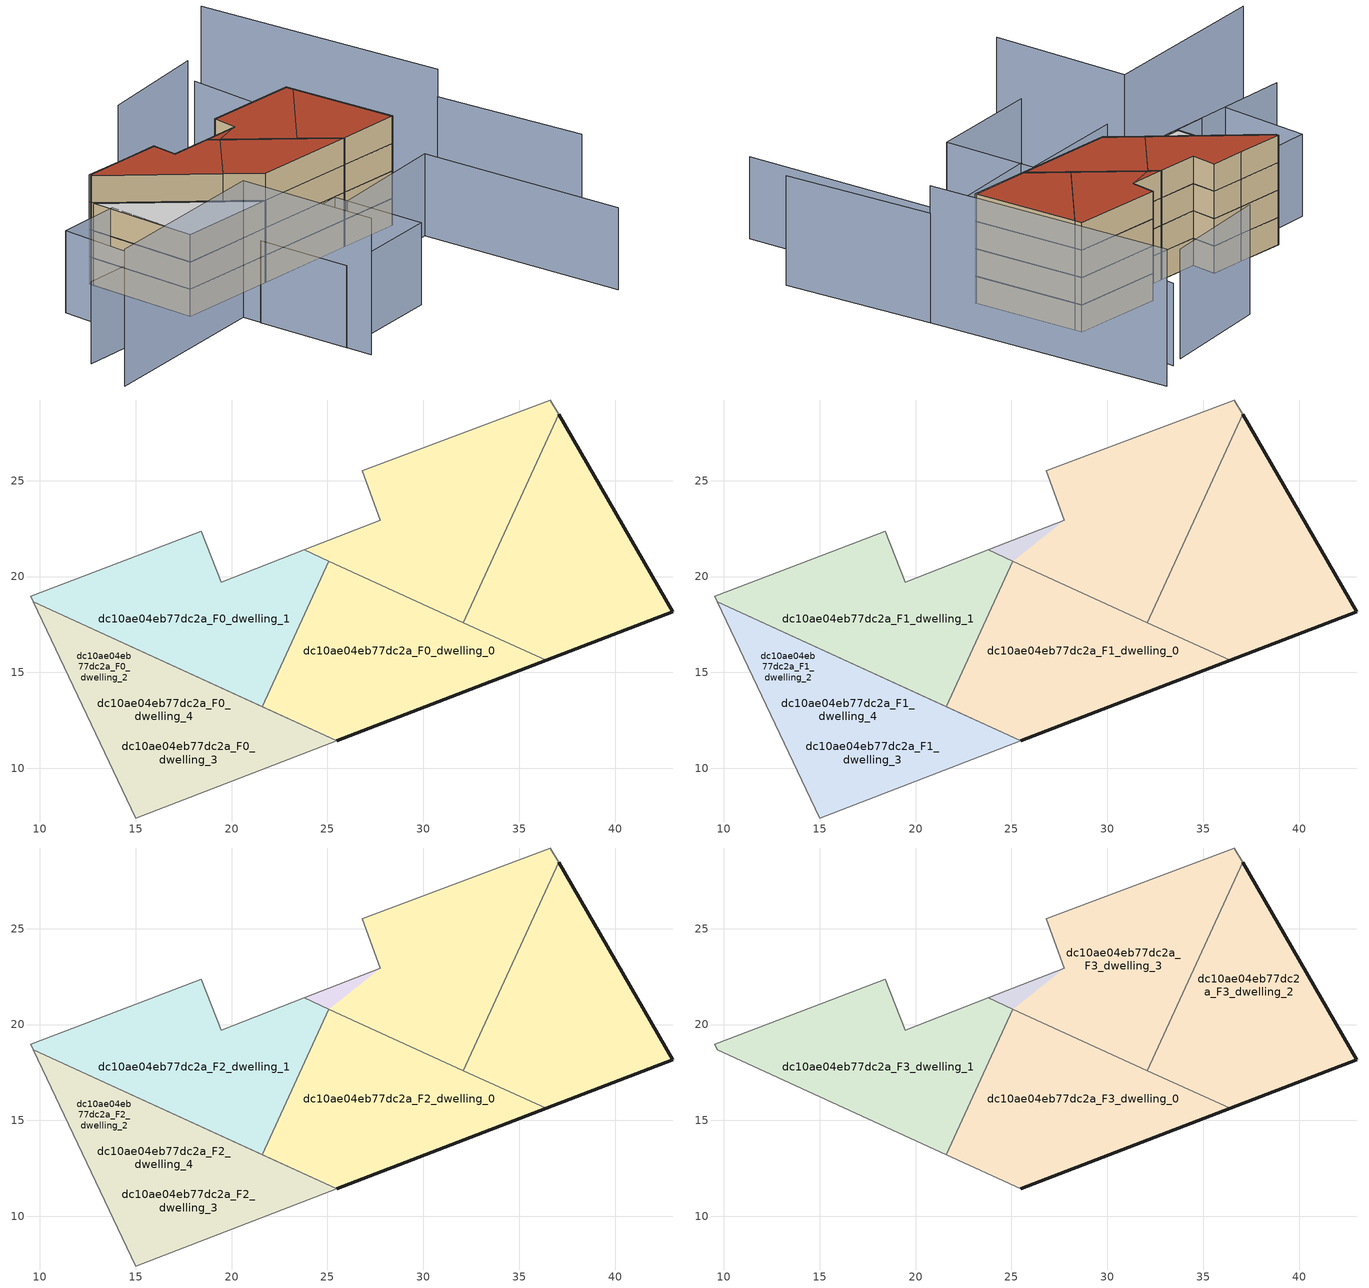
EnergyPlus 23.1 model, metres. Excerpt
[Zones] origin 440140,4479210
dc10ae04eb77dc2a_F0_dwelling_0
 floor ground (EU_floor_Construction): 36.39,15.63 25.08,20.81 21.61,13.22 25.49,11.44 z0; 42.99,18.17 37.05,28.45 32.09,17.6 36.39,15.63 z0
 wall outside (EU_wall_Construction): 37.05,28.45 42.99,18.17 36.39,15.63 z0:3
 wall to dc10ae04eb77dc2a_F0_dwelling_1 (EU_wall_Construction): 32.09,17.6 37.05,28.45 z0:3
 wall to dc10ae04eb77dc2a_F0_dwelling_2 (EU_wall_Construction): 36.39,15.63 32.09,17.6 z0:3
dc10ae04eb77dc2a_F0_dwelling_1
 floor ground (EU_floor_Construction): 32.09,17.6 37.05,28.45 36.62,29.2 26.82,25.52 27.74,22.93 25.08,20.81 z0; 36.39,15.63 25.08,20.81 21.61,13.22 25.49,11.44 z0; 21.61,13.22 25.08,20.81 23.79,21.39 19.47,19.71 18.43,22.35 14.68,20.94 9.54,18.96 9.68,18.67 z0; 27.74,22.93 23.79,21.39 25.08,20.81 z0
 wall adiabatic (EU_wall_Construction): 25.08,20.81 23.79,21.39 27.74,22.93 26.82,25.52 36.62,29.2 37.05,28.45 z0:3
 wall to dc10ae04eb77dc2a_F0_dwelling_2 (EU_wall_Construction): 32.09,17.6 25.08,20.81 z0:3
dc10ae04eb77dc2a_F0_dwelling_2
 floor ground (EU_floor_Construction): 36.39,15.63 25.08,20.81 21.61,13.22 25.49,11.44 z0; 42.99,18.17 37.05,28.45 32.09,17.6 36.39,15.63 z0; 32.09,17.6 37.05,28.45 36.62,29.2 26.82,25.52 27.74,22.93 25.08,20.81 z0; 27.74,22.93 23.79,21.39 25.08,20.81 z0; 25.49,11.44 9.68,18.67 15.02,7.42 z0
 wall outside (EU_wall_Construction): 36.39,15.63 25.49,11.44 z0:3
 wall adiabatic (EU_wall_Construction): 25.49,11.44 21.61,13.22 z0:3
 wall to dc10ae04eb77dc2a_F0_dwelling_3 (EU_wall_Construction): 21.61,13.22 25.08,20.81 z0:3
dc10ae04eb77dc2a_F0_dwelling_3
 floor ground (EU_floor_Construction): 32.09,17.6 37.05,28.45 36.62,29.2 26.82,25.52 27.74,22.93 23.79,21.39 z0; 21.61,13.22 25.08,20.81 23.79,21.39 19.47,19.71 18.43,22.35 14.68,20.94 9.54,18.96 9.68,18.67 z0; 25.49,11.44 9.68,18.67 15.02,7.42 z0
 wall adiabatic (EU_wall_Construction): 21.61,13.22 9.68,18.67 9.54,18.96 14.68,20.94 18.43,22.35 19.47,19.71 23.79,21.39 25.08,20.81 z0:3
dc10ae04eb77dc2a_F0_dwelling_4
 floor ground (EU_floor_Construction): 25.49,11.44 9.68,18.67 15.02,7.42 z0; 36.39,15.63 25.08,20.81 21.61,13.22 25.49,11.44 z0; 21.61,13.22 25.08,20.81 23.79,21.39 19.47,19.71 18.43,22.35 14.68,20.94 9.54,18.96 9.68,18.67 z0
 wall adiabatic (EU_wall_Construction): 25.49,11.44 15.02,7.42 9.68,18.67 25.49,11.44 z0:3
dc10ae04eb77dc2a_F1_dwelling_0
 floor to dc10ae04eb77dc2a_F0_dwelling_0 (EU_floor_Construction): 36.39,15.63 25.08,20.81 21.61,13.22 25.49,11.44 z3
 floor adiabatic (EU_floor_Construction): 42.99,18.17 37.05,28.45 32.09,17.6 36.39,15.63 z3
 wall outside (EU_wall_Construction): 37.05,28.45 42.99,18.17 36.39,15.63 z3:6
 wall to dc10ae04eb77dc2a_F1_dwelling_1 (EU_wall_Construction): 32.09,17.6 37.05,28.45 z3:6
 wall to dc10ae04eb77dc2a_F1_dwelling_2 (EU_wall_Construction): 36.39,15.63 32.09,17.6 z3:6
dc10ae04eb77dc2a_F1_dwelling_1
 floor to dc10ae04eb77dc2a_F0_dwelling_1 (EU_floor_Construction): 32.09,17.6 37.05,28.45 36.62,29.2 26.82,25.52 27.74,22.93 25.08,20.81 z3; 27.74,22.93 23.79,21.39 25.08,20.81 z3; 21.61,13.22 25.08,20.81 23.79,21.39 19.47,19.71 18.43,22.35 14.68,20.94 9.54,18.96 9.68,18.67 z3; 36.39,15.63 25.08,20.81 21.61,13.22 25.49,11.44 z3
 wall adiabatic (EU_wall_Construction): 25.08,20.81 23.79,21.39 27.74,22.93 26.82,25.52 36.62,29.2 37.05,28.45 z3:6
 wall to dc10ae04eb77dc2a_F1_dwelling_2 (EU_wall_Construction): 32.09,17.6 25.08,20.81 z3:6
dc10ae04eb77dc2a_F1_dwelling_2
 floor to dc10ae04eb77dc2a_F0_dwelling_2 (EU_floor_Construction): 36.39,15.63 25.08,20.81 21.61,13.22 25.49,11.44 z3; 42.99,18.17 37.05,28.45 32.09,17.6 36.39,15.63 z3; 27.74,22.93 23.79,21.39 25.08,20.81 z3
 floor adiabatic (EU_floor_Construction): 32.09,17.6 37.05,28.45 36.62,29.2 26.82,25.52 27.74,22.93 25.08,20.81 z3; 25.49,11.44 9.68,18.67 15.02,7.42 z3
 wall outside (EU_wall_Construction): 36.39,15.63 25.49,11.44 z3:6
 wall adiabatic (EU_wall_Construction): 25.49,11.44 21.61,13.22 z3:6
 wall to dc10ae04eb77dc2a_F1_dwelling_3 (EU_wall_Construction): 21.61,13.22 25.08,20.81 z3:6
dc10ae04eb77dc2a_F1_dwelling_3
 floor to dc10ae04eb77dc2a_F0_dwelling_3 (EU_floor_Construction): 32.09,17.6 37.05,28.45 36.62,29.2 26.82,25.52 27.74,22.93 23.79,21.39 z3; 21.61,13.22 25.08,20.81 23.79,21.39 19.47,19.71 18.43,22.35 14.68,20.94 9.54,18.96 9.68,18.67 z3; 25.49,11.44 9.68,18.67 15.02,7.42 z3
 wall adiabatic (EU_wall_Construction): 21.61,13.22 9.68,18.67 9.54,18.96 14.68,20.94 18.43,22.35 19.47,19.71 23.79,21.39 25.08,20.81 z3:6
dc10ae04eb77dc2a_F1_dwelling_4
 floor to dc10ae04eb77dc2a_F0_dwelling_4 (EU_floor_Construction): 25.49,11.44 9.68,18.67 15.02,7.42 z3; 36.39,15.63 25.08,20.81 21.61,13.22 25.49,11.44 z3; 21.61,13.22 25.08,20.81 23.79,21.39 19.47,19.71 18.43,22.35 14.68,20.94 9.54,18.96 9.68,18.67 z3
 wall adiabatic (EU_wall_Construction): 25.49,11.44 15.02,7.42 9.68,18.67 25.49,11.44 z3:6
dc10ae04eb77dc2a_F2_dwelling_0
 floor to dc10ae04eb77dc2a_F1_dwelling_0 (EU_floor_Construction): 36.39,15.63 25.08,20.81 21.61,13.22 25.49,11.44 z6
 floor adiabatic (EU_floor_Construction): 42.99,18.17 37.05,28.45 32.09,17.6 36.39,15.63 z6
 wall outside (EU_wall_Construction): 37.05,28.45 42.99,18.17 36.39,15.63 z6:9
 wall to dc10ae04eb77dc2a_F2_dwelling_1 (EU_wall_Construction): 32.09,17.6 37.05,28.45 z6:9
 wall to dc10ae04eb77dc2a_F2_dwelling_2 (EU_wall_Construction): 36.39,15.63 32.09,17.6 z6:9
dc10ae04eb77dc2a_F2_dwelling_1
 floor to dc10ae04eb77dc2a_F1_dwelling_1 (EU_floor_Construction): 32.09,17.6 37.05,28.45 36.62,29.2 26.82,25.52 27.74,22.93 25.08,20.81 z6; 27.74,22.93 23.79,21.39 25.08,20.81 z6; 21.61,13.22 25.08,20.81 23.79,21.39 19.47,19.71 18.43,22.35 14.68,20.94 9.54,18.96 9.68,18.67 z6; 36.39,15.63 25.08,20.81 21.61,13.22 25.49,11.44 z6
 wall adiabatic (EU_wall_Construction): 25.08,20.81 23.79,21.39 27.74,22.93 26.82,25.52 36.62,29.2 37.05,28.45 z6:9
 wall to dc10ae04eb77dc2a_F2_dwelling_2 (EU_wall_Construction): 32.09,17.6 25.08,20.81 z6:9
dc10ae04eb77dc2a_F2_dwelling_2
 floor to dc10ae04eb77dc2a_F1_dwelling_2 (EU_floor_Construction): 36.39,15.63 25.08,20.81 21.61,13.22 25.49,11.44 z6; 42.99,18.17 37.05,28.45 32.09,17.6 36.39,15.63 z6; 27.74,22.93 23.79,21.39 25.08,20.81 z6
 floor adiabatic (EU_floor_Construction): 32.09,17.6 37.05,28.45 36.62,29.2 26.82,25.52 27.74,22.93 25.08,20.81 z6; 25.49,11.44 9.68,18.67 15.02,7.42 z6
 wall outside (EU_wall_Construction): 36.39,15.63 25.49,11.44 z6:9
 wall adiabatic (EU_wall_Construction): 25.49,11.44 21.61,13.22 z6:9
 wall to dc10ae04eb77dc2a_F2_dwelling_3 (EU_wall_Construction): 21.61,13.22 25.08,20.81 z6:9
 ceiling adiabatic (EU_floor_Construction): 25.49,11.44 15.02,7.42 9.68,18.67 z9
dc10ae04eb77dc2a_F2_dwelling_3
 floor to dc10ae04eb77dc2a_F1_dwelling_3 (EU_floor_Construction): 32.09,17.6 37.05,28.45 36.62,29.2 26.82,25.52 27.74,22.93 23.79,21.39 z6; 21.61,13.22 25.08,20.81 23.79,21.39 19.47,19.71 18.43,22.35 14.68,20.94 9.54,18.96 9.68,18.67 z6; 25.49,11.44 9.68,18.67 15.02,7.42 z6
 wall adiabatic (EU_wall_Construction): 21.61,13.22 9.68,18.67 9.54,18.96 14.68,20.94 18.43,22.35 19.47,19.71 23.79,21.39 25.08,20.81 z6:9
 ceiling adiabatic (EU_floor_Construction): 25.49,11.44 15.02,7.42 9.68,18.67 z9
dc10ae04eb77dc2a_F2_dwelling_4
 floor to dc10ae04eb77dc2a_F1_dwelling_4 (EU_floor_Construction): 25.49,11.44 9.68,18.67 15.02,7.42 z6; 36.39,15.63 25.08,20.81 21.61,13.22 25.49,11.44 z6; 21.61,13.22 25.08,20.81 23.79,21.39 19.47,19.71 18.43,22.35 14.68,20.94 9.54,18.96 9.68,18.67 z6
 wall adiabatic (EU_wall_Construction): 25.49,11.44 15.02,7.42 9.68,18.67 25.49,11.44 z6:9
 ceiling adiabatic (EU_roof_Construction): 25.49,11.44 15.02,7.42 9.68,18.67 z9; 36.39,15.63 25.49,11.44 21.61,13.22 25.08,20.81 z9; 25.08,20.81 21.61,13.22 9.68,18.67 9.54,18.96 14.68,20.94 18.43,22.35 19.47,19.71 23.79,21.39 z9
dc10ae04eb77dc2a_F3_dwelling_0
 floor to dc10ae04eb77dc2a_F2_dwelling_0 (EU_floor_Construction): 36.39,15.63 25.08,20.81 21.61,13.22 25.49,11.44 z9
 floor adiabatic (EU_floor_Construction): 42.99,18.17 37.05,28.45 32.09,17.6 36.39,15.63 z9
 wall outside (EU_wall_Construction): 37.05,28.45 42.99,18.17 36.39,15.63 z9:12
 wall to dc10ae04eb77dc2a_F3_dwelling_1 (EU_wall_Construction): 32.09,17.6 37.05,28.45 z9:12
 wall to dc10ae04eb77dc2a_F3_dwelling_2 (EU_wall_Construction): 36.39,15.63 32.09,17.6 z9:12
 roof outside (EU_roof_Construction): 36.39,15.63 25.49,11.44 21.61,13.22 25.08,20.81 z12; 37.05,28.45 42.99,18.17 36.39,15.63 32.09,17.6 z12
dc10ae04eb77dc2a_F3_dwelling_1
 floor to dc10ae04eb77dc2a_F2_dwelling_1 (EU_floor_Construction): 32.09,17.6 37.05,28.45 36.62,29.2 26.82,25.52 27.74,22.93 25.08,20.81 z9; 27.74,22.93 23.79,21.39 25.08,20.81 z9; 21.61,13.22 25.08,20.81 23.79,21.39 19.47,19.71 18.43,22.35 14.68,20.94 9.54,18.96 9.68,18.67 z9; 36.39,15.63 25.08,20.81 21.61,13.22 25.49,11.44 z9
 wall adiabatic (EU_wall_Construction): 25.08,20.81 23.79,21.39 27.74,22.93 26.82,25.52 36.62,29.2 37.05,28.45 z9:12
 wall to dc10ae04eb77dc2a_F3_dwelling_2 (EU_wall_Construction): 32.09,17.6 25.08,20.81 z9:12
 roof outside (EU_roof_Construction): 36.39,15.63 25.49,11.44 21.61,13.22 25.08,20.81 z12; 36.62,29.2 37.05,28.45 32.09,17.6 25.08,20.81 27.74,22.93 26.82,25.52 z12; 25.08,20.81 21.61,13.22 9.68,18.67 9.54,18.96 14.68,20.94 18.43,22.35 19.47,19.71 23.79,21.39 z12; 27.74,22.93 25.08,20.81 23.79,21.39 z12
dc10ae04eb77dc2a_F3_dwelling_2
 floor to dc10ae04eb77dc2a_F2_dwelling_2 (EU_floor_Construction): 36.39,15.63 25.08,20.81 21.61,13.22 25.49,11.44 z9; 42.99,18.17 37.05,28.45 32.09,17.6 36.39,15.63 z9; 27.74,22.93 23.79,21.39 25.08,20.81 z9
 floor adiabatic (EU_floor_Construction): 32.09,17.6 37.05,28.45 36.62,29.2 26.82,25.52 27.74,22.93 25.08,20.81 z9
 wall outside (EU_wall_Construction): 36.39,15.63 25.49,11.44 z9:12
 wall adiabatic (EU_wall_Construction): 25.49,11.44 21.61,13.22 z9:12
 wall to dc10ae04eb77dc2a_F3_dwelling_3 (EU_wall_Construction): 21.61,13.22 25.08,20.81 z9:12
 roof outside (EU_roof_Construction): 36.39,15.63 25.49,11.44 21.61,13.22 25.08,20.81 z12; 37.05,28.45 42.99,18.17 36.39,15.63 32.09,17.6 z12; 36.62,29.2 37.05,28.45 32.09,17.6 25.08,20.81 27.74,22.93 26.82,25.52 z12; 27.74,22.93 25.08,20.81 23.79,21.39 z12
dc10ae04eb77dc2a_F3_dwelling_3
 floor to dc10ae04eb77dc2a_F2_dwelling_3 (EU_floor_Construction): 32.09,17.6 37.05,28.45 36.62,29.2 26.82,25.52 27.74,22.93 23.79,21.39 z9; 21.61,13.22 25.08,20.81 23.79,21.39 19.47,19.71 18.43,22.35 14.68,20.94 9.54,18.96 9.68,18.67 z9
 wall adiabatic (EU_wall_Construction): 21.61,13.22 9.68,18.67 9.54,18.96 14.68,20.94 18.43,22.35 19.47,19.71 23.79,21.39 25.08,20.81 z9:12
 roof outside (EU_roof_Construction): 25.08,20.81 21.61,13.22 9.68,18.67 9.54,18.96 14.68,20.94 18.43,22.35 19.47,19.71 23.79,21.39 z12; 36.62,29.2 37.05,28.45 32.09,17.6 23.79,21.39 27.74,22.93 26.82,25.52 z12
shading: 1.69,-4.66 19.7,4.94 / 19.7,4.94 27.09,-8.92 / 49.12,20.33 34.84,44.6 z0:15; 32.04,40.47 41.19,17.97 / 41.19,17.97 1.08,1.67 / 32.51,7.58 44.71,14.47 / 44.71,14.47 56.2,-5.88 / 8.36,4.54 4.34,13.87 / 4.34,13.87 10.99,16.75 / 10.99,16.75 15.02,7.42 / 15.02,7.42 8.36,4.54 / 36.97,-0.26 25.65,-6.31 / 25.65,-6.31 20.67,3.01 / 20.67,3.01 31.99,9.05 / 31.99,9.05 36.97,-0.26 z0:9; 57.94,5.76 49.12,20.33 / 30.67,39.33 19.66,32.75 z0:12
[Building]
EU S2 Campaign: North Axis=0; Terrain=City; Solar Distribution=FullExterior
[Site:Location]
Madrid: Latitude=40.5; Longitude=-3.5; Time Zone=1; Elevation=609
[SizingPeriod:WeatherFileDays]
AnnualSizingPeriod: Begin Month=1; Begin Day of Month=1; End Month=12; End Day of Month=31; Day of Week for Start Day=Monday; Use Weather File Daylight Saving Period=No; Use Weather File Rain and Snow Indicators=No
[MATERIAL]
EU_InternalMass_Material: Roughness=MediumRough; Thickness=0.1; Conductivity=1; Density=1800; Specific Heat=900; Thermal Absorptance=0.9; Solar Absorptance=0.7; Visible Absorptance=0.7
[MATERIAL:NOMASS] Roughness=MediumRough; Thermal Absorptance=0.9; Solar Absorptance=0.7; Visible Absorptance=0.7
Name | Thermal Resistance
EU_wall_NoMass | 1.60022
EU_roof_NoMass | 1.57597
EU_floor_NoMass | 0.470652
[CONSTRUCTION]
EU_wall_Construction: EU_wall_NoMass
EU_roof_Construction: EU_roof_NoMass
EU_floor_Construction: EU_floor_NoMass
EU_InternalMass_Construction: EU_InternalMass_Material
[ZONE] Type=1; Multiplier=1; Ceiling Height=autocalculate; Floor Area=autocalculate; Part of Total Floor Area=Yes
Name | Volume
dc10ae04eb77dc2a_F0_dwelling_0; dc10ae04eb77dc2a_F1_dwelling_0; dc10ae04eb77dc2a_F2_dwelling_0; dc10ae04eb77dc2a_F3_dwelling_0 | 418.206
dc10ae04eb77dc2a_F0_dwelling_1 | 627.325
dc10ae04eb77dc2a_F1_dwelling_1; dc10ae04eb77dc2a_F2_dwelling_1; dc10ae04eb77dc2a_F3_dwelling_1 | 627.326
dc10ae04eb77dc2a_F0_dwelling_2; dc10ae04eb77dc2a_F1_dwelling_2; dc10ae04eb77dc2a_F2_dwelling_2 | 836.458
dc10ae04eb77dc2a_F3_dwelling_2 | 627.315
dc10ae04eb77dc2a_F0_dwelling_3; dc10ae04eb77dc2a_F1_dwelling_3; dc10ae04eb77dc2a_F2_dwelling_3 | 627.368
dc10ae04eb77dc2a_F3_dwelling_3 | 418.225
dc10ae04eb77dc2a_F0_dwelling_4; dc10ae04eb77dc2a_F1_dwelling_4; dc10ae04eb77dc2a_F2_dwelling_4 | 627.351
[INTERNALMASS] Construction=EU_InternalMass_Construction
Name | Zone or ZoneList | Surface Area
dc10ae04eb77dc2a_F0_dwelling_0_EU_InternalMass | dc10ae04eb77dc2a_F0_dwelling_0 | 69.7024
dc10ae04eb77dc2a_F0_dwelling_1_EU_InternalMass | dc10ae04eb77dc2a_F0_dwelling_1 | 69.7069
dc10ae04eb77dc2a_F0_dwelling_2_EU_InternalMass | dc10ae04eb77dc2a_F0_dwelling_2 | 69.7051
dc10ae04eb77dc2a_F0_dwelling_3_EU_InternalMass | dc10ae04eb77dc2a_F0_dwelling_3 | 69.7026
dc10ae04eb77dc2a_F0_dwelling_4_EU_InternalMass | dc10ae04eb77dc2a_F0_dwelling_4 | 69.7143
dc10ae04eb77dc2a_F1_dwelling_0_EU_InternalMass | dc10ae04eb77dc2a_F1_dwelling_0 | 69.7024
dc10ae04eb77dc2a_F1_dwelling_1_EU_InternalMass | dc10ae04eb77dc2a_F1_dwelling_1 | 69.7069
dc10ae04eb77dc2a_F1_dwelling_2_EU_InternalMass | dc10ae04eb77dc2a_F1_dwelling_2 | 69.7051
dc10ae04eb77dc2a_F1_dwelling_3_EU_InternalMass | dc10ae04eb77dc2a_F1_dwelling_3 | 69.7026
dc10ae04eb77dc2a_F1_dwelling_4_EU_InternalMass | dc10ae04eb77dc2a_F1_dwelling_4 | 69.7143
dc10ae04eb77dc2a_F2_dwelling_0_EU_InternalMass | dc10ae04eb77dc2a_F2_dwelling_0 | 69.7024
dc10ae04eb77dc2a_F2_dwelling_1_EU_InternalMass | dc10ae04eb77dc2a_F2_dwelling_1 | 69.7069
dc10ae04eb77dc2a_F2_dwelling_2_EU_InternalMass | dc10ae04eb77dc2a_F2_dwelling_2 | 69.7051
dc10ae04eb77dc2a_F2_dwelling_3_EU_InternalMass | dc10ae04eb77dc2a_F2_dwelling_3 | 69.7026
dc10ae04eb77dc2a_F2_dwelling_4_EU_InternalMass | dc10ae04eb77dc2a_F2_dwelling_4 | 69.7143
dc10ae04eb77dc2a_F3_dwelling_0_EU_InternalMass | dc10ae04eb77dc2a_F3_dwelling_0 | 87.1393
dc10ae04eb77dc2a_F3_dwelling_1_EU_InternalMass | dc10ae04eb77dc2a_F3_dwelling_1 | 87.129
dc10ae04eb77dc2a_F3_dwelling_2_EU_InternalMass | dc10ae04eb77dc2a_F3_dwelling_2 | 87.1289
dc10ae04eb77dc2a_F3_dwelling_3_EU_InternalMass | dc10ae04eb77dc2a_F3_dwelling_3 | 87.1365
[OTHEREQUIPMENT] Fuel Type=Electricity; Design Level Calculation Method=Watts/Area; Power per Zone Floor Area=1; Fraction Latent=0; Fraction Radiant=0; Fraction Lost=0; Carbon Dioxide Generation Rate=0; EndUse Subcategory=EU_Step8_InternalGains
Name | Zone or ZoneList or Space or SpaceList | Schedule
EU_Step8_InternalGain_dc10ae04eb77dc2a_F0_dwelling_0_f000 | dc10ae04eb77dc2a_F0_dwelling_0 | EU_Step8_GainSchedule_dc10ae04eb77dc2a_F0_dwelling_0_f000
EU_Step8_InternalGain_dc10ae04eb77dc2a_F0_dwelling_1_f000 | dc10ae04eb77dc2a_F0_dwelling_1 | EU_Step8_GainSchedule_dc10ae04eb77dc2a_F0_dwelling_1_f000
EU_Step8_InternalGain_dc10ae04eb77dc2a_F0_dwelling_2_f000 | dc10ae04eb77dc2a_F0_dwelling_2 | EU_Step8_GainSchedule_dc10ae04eb77dc2a_F0_dwelling_2_f000
EU_Step8_InternalGain_dc10ae04eb77dc2a_F0_dwelling_3_f000 | dc10ae04eb77dc2a_F0_dwelling_3 | EU_Step8_GainSchedule_dc10ae04eb77dc2a_F0_dwelling_3_f000
EU_Step8_InternalGain_dc10ae04eb77dc2a_F0_dwelling_4_f000 | dc10ae04eb77dc2a_F0_dwelling_4 | EU_Step8_GainSchedule_dc10ae04eb77dc2a_F0_dwelling_4_f000
EU_Step8_InternalGain_dc10ae04eb77dc2a_F1_dwelling_0_f000 | dc10ae04eb77dc2a_F1_dwelling_0 | EU_Step8_GainSchedule_dc10ae04eb77dc2a_F1_dwelling_0_f000
EU_Step8_InternalGain_dc10ae04eb77dc2a_F1_dwelling_1_f000 | dc10ae04eb77dc2a_F1_dwelling_1 | EU_Step8_GainSchedule_dc10ae04eb77dc2a_F1_dwelling_1_f000
EU_Step8_InternalGain_dc10ae04eb77dc2a_F1_dwelling_2_f000 | dc10ae04eb77dc2a_F1_dwelling_2 | EU_Step8_GainSchedule_dc10ae04eb77dc2a_F1_dwelling_2_f000
EU_Step8_InternalGain_dc10ae04eb77dc2a_F1_dwelling_3_f000 | dc10ae04eb77dc2a_F1_dwelling_3 | EU_Step8_GainSchedule_dc10ae04eb77dc2a_F1_dwelling_3_f000
EU_Step8_InternalGain_dc10ae04eb77dc2a_F1_dwelling_4_f000 | dc10ae04eb77dc2a_F1_dwelling_4 | EU_Step8_GainSchedule_dc10ae04eb77dc2a_F1_dwelling_4_f000
EU_Step8_InternalGain_dc10ae04eb77dc2a_F2_dwelling_0_f000 | dc10ae04eb77dc2a_F2_dwelling_0 | EU_Step8_GainSchedule_dc10ae04eb77dc2a_F2_dwelling_0_f000
EU_Step8_InternalGain_dc10ae04eb77dc2a_F2_dwelling_1_f000 | dc10ae04eb77dc2a_F2_dwelling_1 | EU_Step8_GainSchedule_dc10ae04eb77dc2a_F2_dwelling_1_f000
EU_Step8_InternalGain_dc10ae04eb77dc2a_F2_dwelling_2_f000 | dc10ae04eb77dc2a_F2_dwelling_2 | EU_Step8_GainSchedule_dc10ae04eb77dc2a_F2_dwelling_2_f000
EU_Step8_InternalGain_dc10ae04eb77dc2a_F2_dwelling_3_f000 | dc10ae04eb77dc2a_F2_dwelling_3 | EU_Step8_GainSchedule_dc10ae04eb77dc2a_F2_dwelling_3_f000
EU_Step8_InternalGain_dc10ae04eb77dc2a_F2_dwelling_4_f000 | dc10ae04eb77dc2a_F2_dwelling_4 | EU_Step8_GainSchedule_dc10ae04eb77dc2a_F2_dwelling_4_f000
EU_Step8_InternalGain_dc10ae04eb77dc2a_F3_dwelling_0_f000 | dc10ae04eb77dc2a_F3_dwelling_0 | EU_Step8_GainSchedule_dc10ae04eb77dc2a_F3_dwelling_0_f000
EU_Step8_InternalGain_dc10ae04eb77dc2a_F3_dwelling_1_f000 | dc10ae04eb77dc2a_F3_dwelling_1 | EU_Step8_GainSchedule_dc10ae04eb77dc2a_F3_dwelling_1_f000
EU_Step8_InternalGain_dc10ae04eb77dc2a_F3_dwelling_2_f000 | dc10ae04eb77dc2a_F3_dwelling_2 | EU_Step8_GainSchedule_dc10ae04eb77dc2a_F3_dwelling_2_f000
EU_Step8_InternalGain_dc10ae04eb77dc2a_F3_dwelling_3_f000 | dc10ae04eb77dc2a_F3_dwelling_3 | EU_Step8_GainSchedule_dc10ae04eb77dc2a_F3_dwelling_3_f000
[ZONEVENTILATION:DESIGNFLOWRATE] Schedule=EU_AlwaysOn; Design Flow Rate Calculation Method=AirChanges/Hour; Air Changes per Hour=0.480704; Ventilation Type=Natural; Fan Pressure Rise=0; Fan Total Efficiency=1; Constant Term Coefficient=1; Temperature Term Coefficient=0; Velocity Term Coefficient=0; Velocity Squared Term Coefficient=0; Minimum Indoor Temperature=-100; Maximum Indoor Temperature=100; Delta Temperature=-100; Minimum Outdoor Temperature=-100; Maximum Outdoor Temperature=100; Maximum Wind Speed=40
Name | Zone or ZoneList or Space or SpaceList
EU_ConstantAir_dc10ae04eb77dc2a_F0_dwelling_0 | dc10ae04eb77dc2a_F0_dwelling_0
EU_ConstantAir_dc10ae04eb77dc2a_F0_dwelling_1 | dc10ae04eb77dc2a_F0_dwelling_1
EU_ConstantAir_dc10ae04eb77dc2a_F0_dwelling_2 | dc10ae04eb77dc2a_F0_dwelling_2
EU_ConstantAir_dc10ae04eb77dc2a_F0_dwelling_3 | dc10ae04eb77dc2a_F0_dwelling_3
EU_ConstantAir_dc10ae04eb77dc2a_F0_dwelling_4 | dc10ae04eb77dc2a_F0_dwelling_4
EU_ConstantAir_dc10ae04eb77dc2a_F1_dwelling_0 | dc10ae04eb77dc2a_F1_dwelling_0
EU_ConstantAir_dc10ae04eb77dc2a_F1_dwelling_1 | dc10ae04eb77dc2a_F1_dwelling_1
EU_ConstantAir_dc10ae04eb77dc2a_F1_dwelling_2 | dc10ae04eb77dc2a_F1_dwelling_2
EU_ConstantAir_dc10ae04eb77dc2a_F1_dwelling_3 | dc10ae04eb77dc2a_F1_dwelling_3
EU_ConstantAir_dc10ae04eb77dc2a_F1_dwelling_4 | dc10ae04eb77dc2a_F1_dwelling_4
EU_ConstantAir_dc10ae04eb77dc2a_F2_dwelling_0 | dc10ae04eb77dc2a_F2_dwelling_0
EU_ConstantAir_dc10ae04eb77dc2a_F2_dwelling_1 | dc10ae04eb77dc2a_F2_dwelling_1
EU_ConstantAir_dc10ae04eb77dc2a_F2_dwelling_2 | dc10ae04eb77dc2a_F2_dwelling_2
EU_ConstantAir_dc10ae04eb77dc2a_F2_dwelling_3 | dc10ae04eb77dc2a_F2_dwelling_3
EU_ConstantAir_dc10ae04eb77dc2a_F2_dwelling_4 | dc10ae04eb77dc2a_F2_dwelling_4
EU_ConstantAir_dc10ae04eb77dc2a_F3_dwelling_0 | dc10ae04eb77dc2a_F3_dwelling_0
EU_ConstantAir_dc10ae04eb77dc2a_F3_dwelling_1 | dc10ae04eb77dc2a_F3_dwelling_1
EU_ConstantAir_dc10ae04eb77dc2a_F3_dwelling_2 | dc10ae04eb77dc2a_F3_dwelling_2
EU_ConstantAir_dc10ae04eb77dc2a_F3_dwelling_3 | dc10ae04eb77dc2a_F3_dwelling_3
[HVACTEMPLATE:THERMOSTAT] Constant Heating Setpoint=20; Constant Cooling Setpoint=50
EU_HeatOnly_dc10ae04eb77dc2a_F0_dwelling_0; EU_HeatOnly_dc10ae04eb77dc2a_F0_dwelling_1; EU_HeatOnly_dc10ae04eb77dc2a_F0_dwelling_2; EU_HeatOnly_dc10ae04eb77dc2a_F0_dwelling_3; EU_HeatOnly_dc10ae04eb77dc2a_F0_dwelling_4; EU_HeatOnly_dc10ae04eb77dc2a_F1_dwelling_0; EU_HeatOnly_dc10ae04eb77dc2a_F1_dwelling_1; EU_HeatOnly_dc10ae04eb77dc2a_F1_dwelling_2; EU_HeatOnly_dc10ae04eb77dc2a_F1_dwelling_3; EU_HeatOnly_dc10ae04eb77dc2a_F1_dwelling_4; EU_HeatOnly_dc10ae04eb77dc2a_F2_dwelling_0; EU_HeatOnly_dc10ae04eb77dc2a_F2_dwelling_1; EU_HeatOnly_dc10ae04eb77dc2a_F2_dwelling_2; EU_HeatOnly_dc10ae04eb77dc2a_F2_dwelling_3; EU_HeatOnly_dc10ae04eb77dc2a_F2_dwelling_4; EU_HeatOnly_dc10ae04eb77dc2a_F3_dwelling_0; EU_HeatOnly_dc10ae04eb77dc2a_F3_dwelling_1; EU_HeatOnly_dc10ae04eb77dc2a_F3_dwelling_2; EU_HeatOnly_dc10ae04eb77dc2a_F3_dwelling_3
[HVACTEMPLATE:ZONE:IDEALLOADSAIRSYSTEM] System Availability Schedule=EU_AlwaysOn; Maximum Heating Supply Air Temperature=50; Minimum Cooling Supply Air Temperature=13; Maximum Heating Supply Air Humidity Ratio=0.0156; Minimum Cooling Supply Air Humidity Ratio=0.0077; Heating Limit=NoLimit; Cooling Limit=NoLimit; Heating Availability Schedule=EU_AlwaysOn; Cooling Availability Schedule=EU_CoolingOff; Dehumidification Control Type=ConstantSensibleHeatRatio; Cooling Sensible Heat Ratio=0.7; Dehumidification Setpoint=60; Humidification Control Type=None; Humidification Setpoint=30; Outdoor Air Method=None; Outdoor Air Flow Rate per Person=0.00944; Outdoor Air Flow Rate per Zone Floor Area=0; Outdoor Air Flow Rate per Zone=0; Demand Controlled Ventilation Type=None; Outdoor Air Economizer Type=NoEconomizer; Heat Recovery Type=None; Sensible Heat Recovery Effectiveness=0.7; Latent Heat Recovery Effectiveness=0.65
Name | Template Thermostat
dc10ae04eb77dc2a_F0_dwelling_0 | EU_HeatOnly_dc10ae04eb77dc2a_F0_dwelling_0
dc10ae04eb77dc2a_F0_dwelling_1 | EU_HeatOnly_dc10ae04eb77dc2a_F0_dwelling_1
dc10ae04eb77dc2a_F0_dwelling_2 | EU_HeatOnly_dc10ae04eb77dc2a_F0_dwelling_2
dc10ae04eb77dc2a_F0_dwelling_3 | EU_HeatOnly_dc10ae04eb77dc2a_F0_dwelling_3
dc10ae04eb77dc2a_F0_dwelling_4 | EU_HeatOnly_dc10ae04eb77dc2a_F0_dwelling_4
dc10ae04eb77dc2a_F1_dwelling_0 | EU_HeatOnly_dc10ae04eb77dc2a_F1_dwelling_0
dc10ae04eb77dc2a_F1_dwelling_1 | EU_HeatOnly_dc10ae04eb77dc2a_F1_dwelling_1
dc10ae04eb77dc2a_F1_dwelling_2 | EU_HeatOnly_dc10ae04eb77dc2a_F1_dwelling_2
dc10ae04eb77dc2a_F1_dwelling_3 | EU_HeatOnly_dc10ae04eb77dc2a_F1_dwelling_3
dc10ae04eb77dc2a_F1_dwelling_4 | EU_HeatOnly_dc10ae04eb77dc2a_F1_dwelling_4
dc10ae04eb77dc2a_F2_dwelling_0 | EU_HeatOnly_dc10ae04eb77dc2a_F2_dwelling_0
dc10ae04eb77dc2a_F2_dwelling_1 | EU_HeatOnly_dc10ae04eb77dc2a_F2_dwelling_1
dc10ae04eb77dc2a_F2_dwelling_2 | EU_HeatOnly_dc10ae04eb77dc2a_F2_dwelling_2
dc10ae04eb77dc2a_F2_dwelling_3 | EU_HeatOnly_dc10ae04eb77dc2a_F2_dwelling_3
dc10ae04eb77dc2a_F2_dwelling_4 | EU_HeatOnly_dc10ae04eb77dc2a_F2_dwelling_4
dc10ae04eb77dc2a_F3_dwelling_0 | EU_HeatOnly_dc10ae04eb77dc2a_F3_dwelling_0
dc10ae04eb77dc2a_F3_dwelling_1 | EU_HeatOnly_dc10ae04eb77dc2a_F3_dwelling_1
dc10ae04eb77dc2a_F3_dwelling_2 | EU_HeatOnly_dc10ae04eb77dc2a_F3_dwelling_2
dc10ae04eb77dc2a_F3_dwelling_3 | EU_HeatOnly_dc10ae04eb77dc2a_F3_dwelling_3
[SIZING:ZONE] Zone Cooling Design Supply Air Temperature Input Method=SupplyAirTemperature; Zone Cooling Design Supply Air Temperature=13; Zone Heating Design Supply Air Temperature Input Method=SupplyAirTemperature; Zone Heating Design Supply Air Temperature=50; Zone Cooling Design Supply Air Humidity Ratio=0.008; Zone Heating Design Supply Air Humidity Ratio=0.008; Cooling Design Air Flow Method=DesignDay; Cooling Design Air Flow Rate=0; Cooling Minimum Air Flow per Zone Floor Area=0.000762; Cooling Minimum Air Flow=0; Cooling Minimum Air Flow Fraction=0.2; Heating Design Air Flow Method=DesignDay; Heating Design Air Flow Rate=0; Heating Maximum Air Flow per Zone Floor Area=0.002032; Heating Maximum Air Flow=0.141576; Heating Maximum Air Flow Fraction=0.3; Account for Dedicated Outdoor Air System=No; Dedicated Outdoor Air System Control Strategy=NeutralSupplyAir; Dedicated Outdoor Air Low Setpoint Temperature for Design=autosize; Dedicated Outdoor Air High Setpoint Temperature for Design=autosize; Zone Load Sizing Method=Sensible Load Only No Latent Load; Zone Latent Cooling Design Supply Air Humidity Ratio Input Method=HumidityRatioDifference; Zone Cooling Design Supply Air Humidity Ratio Difference=0.005; Zone Latent Heating Design Supply Air Humidity Ratio Input Method=HumidityRatioDifference; Zone Humidification Design Supply Air Humidity Ratio Difference=0.005
dc10ae04eb77dc2a_F0_dwelling_0; dc10ae04eb77dc2a_F0_dwelling_1; dc10ae04eb77dc2a_F0_dwelling_2; dc10ae04eb77dc2a_F0_dwelling_3; dc10ae04eb77dc2a_F0_dwelling_4; dc10ae04eb77dc2a_F1_dwelling_0; dc10ae04eb77dc2a_F1_dwelling_1; dc10ae04eb77dc2a_F1_dwelling_2; dc10ae04eb77dc2a_F1_dwelling_3; dc10ae04eb77dc2a_F1_dwelling_4; dc10ae04eb77dc2a_F2_dwelling_0; dc10ae04eb77dc2a_F2_dwelling_1; dc10ae04eb77dc2a_F2_dwelling_2; dc10ae04eb77dc2a_F2_dwelling_3; dc10ae04eb77dc2a_F2_dwelling_4; dc10ae04eb77dc2a_F3_dwelling_0; dc10ae04eb77dc2a_F3_dwelling_1; dc10ae04eb77dc2a_F3_dwelling_2; dc10ae04eb77dc2a_F3_dwelling_3
[SCHEDULE:CONSTANT]
Name | Hourly Value
EU_AlwaysOn | 1
EU_CoolingOff | 0
[SCHEDULE:FILE] Column Number=1; Rows to Skip at Top=0; Number of Hours of Data=8760; Column Separator=Comma; Interpolate to Timestep=No; Minutes per Item=60; Adjust Schedule for Daylight Savings=Yes
Name | File
EU_Step8_GainSchedule_dc10ae04eb77dc2a_F0_dwelling_0_f000 | ../../schedules/dc10ae04eb77dc2a/dc10ae04eb77dc2a_F0_dwelling_0_f000_gain.csv
EU_Step8_GainSchedule_dc10ae04eb77dc2a_F0_dwelling_1_f000 | ../../schedules/dc10ae04eb77dc2a/dc10ae04eb77dc2a_F0_dwelling_1_f000_gain.csv
EU_Step8_GainSchedule_dc10ae04eb77dc2a_F0_dwelling_2_f000 | ../../schedules/dc10ae04eb77dc2a/dc10ae04eb77dc2a_F0_dwelling_2_f000_gain.csv
EU_Step8_GainSchedule_dc10ae04eb77dc2a_F0_dwelling_3_f000 | ../../schedules/dc10ae04eb77dc2a/dc10ae04eb77dc2a_F0_dwelling_3_f000_gain.csv
EU_Step8_GainSchedule_dc10ae04eb77dc2a_F0_dwelling_4_f000 | ../../schedules/dc10ae04eb77dc2a/dc10ae04eb77dc2a_F0_dwelling_4_f000_gain.csv
EU_Step8_GainSchedule_dc10ae04eb77dc2a_F1_dwelling_0_f000 | ../../schedules/dc10ae04eb77dc2a/dc10ae04eb77dc2a_F1_dwelling_0_f000_gain.csv
EU_Step8_GainSchedule_dc10ae04eb77dc2a_F1_dwelling_1_f000 | ../../schedules/dc10ae04eb77dc2a/dc10ae04eb77dc2a_F1_dwelling_1_f000_gain.csv
EU_Step8_GainSchedule_dc10ae04eb77dc2a_F1_dwelling_2_f000 | ../../schedules/dc10ae04eb77dc2a/dc10ae04eb77dc2a_F1_dwelling_2_f000_gain.csv
EU_Step8_GainSchedule_dc10ae04eb77dc2a_F1_dwelling_3_f000 | ../../schedules/dc10ae04eb77dc2a/dc10ae04eb77dc2a_F1_dwelling_3_f000_gain.csv
EU_Step8_GainSchedule_dc10ae04eb77dc2a_F1_dwelling_4_f000 | ../../schedules/dc10ae04eb77dc2a/dc10ae04eb77dc2a_F1_dwelling_4_f000_gain.csv
EU_Step8_GainSchedule_dc10ae04eb77dc2a_F2_dwelling_0_f000 | ../../schedules/dc10ae04eb77dc2a/dc10ae04eb77dc2a_F2_dwelling_0_f000_gain.csv
EU_Step8_GainSchedule_dc10ae04eb77dc2a_F2_dwelling_1_f000 | ../../schedules/dc10ae04eb77dc2a/dc10ae04eb77dc2a_F2_dwelling_1_f000_gain.csv
EU_Step8_GainSchedule_dc10ae04eb77dc2a_F2_dwelling_2_f000 | ../../schedules/dc10ae04eb77dc2a/dc10ae04eb77dc2a_F2_dwelling_2_f000_gain.csv
EU_Step8_GainSchedule_dc10ae04eb77dc2a_F2_dwelling_3_f000 | ../../schedules/dc10ae04eb77dc2a/dc10ae04eb77dc2a_F2_dwelling_3_f000_gain.csv
EU_Step8_GainSchedule_dc10ae04eb77dc2a_F2_dwelling_4_f000 | ../../schedules/dc10ae04eb77dc2a/dc10ae04eb77dc2a_F2_dwelling_4_f000_gain.csv
EU_Step8_GainSchedule_dc10ae04eb77dc2a_F3_dwelling_0_f000 | ../../schedules/dc10ae04eb77dc2a/dc10ae04eb77dc2a_F3_dwelling_0_f000_gain.csv
EU_Step8_GainSchedule_dc10ae04eb77dc2a_F3_dwelling_1_f000 | ../../schedules/dc10ae04eb77dc2a/dc10ae04eb77dc2a_F3_dwelling_1_f000_gain.csv
EU_Step8_GainSchedule_dc10ae04eb77dc2a_F3_dwelling_2_f000 | ../../schedules/dc10ae04eb77dc2a/dc10ae04eb77dc2a_F3_dwelling_2_f000_gain.csv
EU_Step8_GainSchedule_dc10ae04eb77dc2a_F3_dwelling_3_f000 | ../../schedules/dc10ae04eb77dc2a/dc10ae04eb77dc2a_F3_dwelling_3_f000_gain.csv
